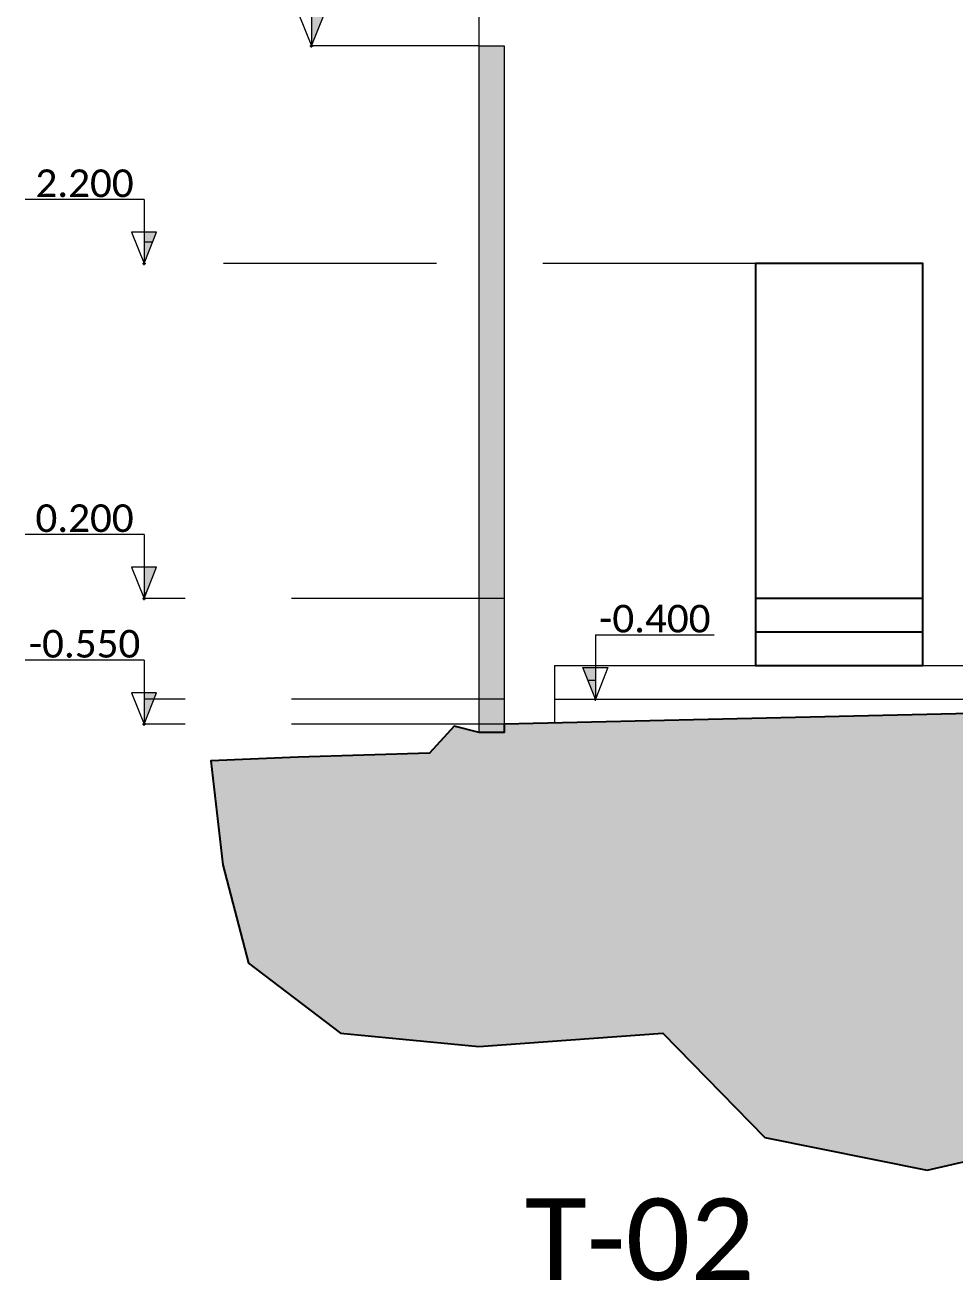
# Model space of a CAD drawing. Header units: metres. Extents: x -197 to 1099, y -24 to 14.
# Drawn here: x 645 to 650.55, y -3.87 to 3.62 of the extents above; entities that cross this region are included whole.
import ezdxf
from ezdxf.enums import TextEntityAlignment as Align

# ---------------------------------------------------------------- set-up
doc = ezdxf.new("R2010")
doc.units = ezdxf.units.M
doc.header["$LTSCALE"] = 0.001
doc.header["$PDMODE"] = 34
doc.header["$PDSIZE"] = 0.01
doc.linetypes.add('HIDDENX2', pattern=[19.05, 12.7, -6.35])
doc.layers.get('0').update_dxf_attribs({"lineweight": 13, "true_color": 0x000000})
doc.layers.get('Defpoints').update_dxf_attribs({"lineweight": 13, "true_color": 0x000000})
for name, color, linetype, lineweight, true_color in [('Jach-Anotaciones-CalidaddeLínea  0.13', 7, 'Continuous', 13, 0x000000), ('Jach-Anotaciones-Hatch-Lum100%', 7, 'Continuous', 13, 0x000000), ('Jach-Anotaciones-Hatch-Lum80%', 250, 'Continuous', 13, 0x333333), ('JACH-Anotaciones-Textos-Lum75% @ 0.075', 7, 'Continuous', 13, 0x404040), ('JACH-Arq-Lineas-Proyeccion Niveles cortes', 9, 'HIDDENX2', 13, 0x808080), ('JACH-Arq-Muros01-Carga', 7, 'Continuous', 25, 0x000000)]:
    doc.layers.add(name, color=color, linetype=linetype, lineweight=lineweight, true_color=true_color)
doc.layers.add('PDF_Geometry', color=7, linetype='Continuous', true_color=0x4b4b4b)
doc.styles.add('00e-Annotative-Titulos-JACH(6.5mm)', font='calibri.ttf', dxfattribs={"height": 6.5})
doc.styles.add('02a-Calibri-JACH(1.8mm)', font='calibri.ttf', dxfattribs={"height": 2.2})
pattern_1 = [(0, (169.421, 45.032), (0, 6.985), [5.08, -1.905]), (90, (169.421, 45.032), (-6.985, 4e-16), [5.08, -1.905])]

# ---------------------------------------------------------------- blocks, each defined once
blk = doc.blocks.new('*U439')
at = {"lineweight": 0, "ltscale": 100}
h = blk.add_hatch(dxfattribs=at)
h.set_pattern_fill('ANGLE', color=256)
h.set_pattern_definition(pattern_1)
h.paths.add_polyline_path([(0, 2.5), (0, 0), (1, 2.5)])
h = blk.add_hatch(color=256, dxfattribs=at)
h.dxf.hatch_style = 1
h.paths.add_polyline_path([(0, 2.5), (0, 0), (1, 2.5)])
for points in [[(0, 5.099), (-9.466, 5.099)], [(0, 5.099), (0, 1.25)]]:
    blk.add_lwpolyline(points, dxfattribs=at)
for points in [[(0, 0), (1, 2.5), (-1, 2.5)], [(0, 2.5), (0, 0), (1, 2.5)]]:
    blk.add_lwpolyline(points, close=True, dxfattribs=at)
blk.add_point((0, 0), dxfattribs=at)
at = {"lineweight": 0, "ltscale": 100, "style": '02a-Calibri-JACH(1.8mm)'}
blk.add_attdef('ALT', text='', height=2.2, dxfattribs=at).set_placement((-4.733, 6.401), align=Align.MIDDLE_CENTER)
blk = doc.blocks.new('*U445')
at = {"lineweight": 0, "ltscale": 100}
h = blk.add_hatch(dxfattribs=at)
h.set_pattern_fill('ANGLE', color=256)
h.set_pattern_definition(pattern_1)
h.paths.add_polyline_path([(0, 2.5), (0, 0), (1, 2.5)])
h = blk.add_hatch(color=256, dxfattribs=at)
h.dxf.hatch_style = 1
h.paths.add_polyline_path([(0, 2.5), (0, 0), (1, 2.5)])
for points in [[(0, 5.099), (-9.466, 5.099)], [(0, 5.099), (0, 1.25)]]:
    blk.add_lwpolyline(points, dxfattribs=at)
for points in [[(0, 0), (1, 2.5), (-1, 2.5)], [(0, 2.5), (0, 0), (1, 2.5)]]:
    blk.add_lwpolyline(points, close=True, dxfattribs=at)
blk.add_point((0, 0), dxfattribs=at)
at = {"lineweight": 0, "ltscale": 100, "style": '02a-Calibri-JACH(1.8mm)'}
blk.add_attdef('ALT', text='', height=2.2, dxfattribs=at).set_placement((-4.733, 6.401), align=Align.MIDDLE_CENTER)
blk = doc.blocks.new('*U422')
at = {"lineweight": 0, "ltscale": 100}
h = blk.add_hatch(dxfattribs=at)
h.set_pattern_fill('ANGLE', color=256)
h.set_pattern_definition(pattern_1)
h.paths.add_polyline_path([(0, 2.5), (0, 0), (1, 2.5)])
h = blk.add_hatch(color=256, dxfattribs=at)
h.dxf.hatch_style = 1
h.paths.add_polyline_path([(0, 2.5), (0, 0), (1, 2.5)])
for points in [[(0, 5.099), (-9.466, 5.099)], [(0, 5.099), (0, 1.25)]]:
    blk.add_lwpolyline(points, dxfattribs=at)
for points in [[(0, 0), (1, 2.5), (-1, 2.5)], [(0, 2.5), (0, 0), (1, 2.5)]]:
    blk.add_lwpolyline(points, close=True, dxfattribs=at)
blk.add_point((0, 0), dxfattribs=at)
at = {"lineweight": 0, "ltscale": 100, "style": '02a-Calibri-JACH(1.8mm)'}
blk.add_attdef('ALT', text='', height=2.2, dxfattribs=at).set_placement((-4.733, 6.401), align=Align.MIDDLE_CENTER)
blk = doc.blocks.new('*U460')
at = {"lineweight": 0, "ltscale": 100}
h = blk.add_hatch(dxfattribs=at)
h.set_pattern_fill('ANGLE', color=256)
h.set_pattern_definition(pattern_1)
h.paths.add_polyline_path([(0, 2.5), (0, 0), (1, 2.5)])
h = blk.add_hatch(color=256, dxfattribs=at)
h.dxf.hatch_style = 1
h.paths.add_polyline_path([(0, 2.5), (0, 0), (1, 2.5)])
for points in [[(0, 5.099), (-9.466, 5.099)], [(0, 5.099), (0, 1.25)]]:
    blk.add_lwpolyline(points, dxfattribs=at)
for points in [[(0, 0), (1, 2.5), (-1, 2.5)], [(0, 2.5), (0, 0), (1, 2.5)]]:
    blk.add_lwpolyline(points, close=True, dxfattribs=at)
blk.add_point((0, 0), dxfattribs=at)
at = {"lineweight": 0, "ltscale": 100, "style": '02a-Calibri-JACH(1.8mm)'}
blk.add_attdef('ALT', text='', height=2.2, dxfattribs=at).set_placement((-4.733, 6.401), align=Align.MIDDLE_CENTER)
blk = doc.blocks.new('*U462')
at = {"lineweight": 0, "ltscale": 100}
h = blk.add_hatch(dxfattribs=at)
h.set_pattern_fill('ANGLE', color=256)
h.set_pattern_definition(pattern_1)
h.paths.add_polyline_path([(0, 2.5), (0, 0), (1, 2.5)])
h = blk.add_hatch(color=256, dxfattribs=at)
h.dxf.hatch_style = 1
h.paths.add_polyline_path([(0, 2.5), (0, 0), (1, 2.5)])
for points in [[(0, 5.099), (-9.466, 5.099)], [(0, 5.099), (0, 1.25)]]:
    blk.add_lwpolyline(points, dxfattribs=at)
for points in [[(0, 0), (1, 2.5), (-1, 2.5)], [(0, 2.5), (0, 0), (1, 2.5)]]:
    blk.add_lwpolyline(points, close=True, dxfattribs=at)
blk.add_point((0, 0), dxfattribs=at)
at = {"lineweight": 0, "ltscale": 100, "style": '02a-Calibri-JACH(1.8mm)'}
blk.add_attdef('ALT', text='', height=2.2, dxfattribs=at).set_placement((-4.733, 6.401), align=Align.MIDDLE_CENTER)

msp = doc.modelspace()

# ---------------------------------------------------------------- hatches: boundary and pattern name
at = {"layer": 'Jach-Anotaciones-Hatch-Lum100%', "ltscale": 100}
h = msp.add_hatch(color=256, dxfattribs=at)
h.dxf.hatch_style = 1
h.paths.add_polyline_path([(647.71041, 3.5), (647.86037, 3.5), (647.86037, -0.6), (647.71041, -0.6)])
at = {"layer": 'Jach-Anotaciones-Hatch-Lum80%', "ltscale": 100}
h = msp.add_hatch(dxfattribs=at)
h.set_pattern_fill('EARTH', color=256, scale=0.03, angle=45, double=1)
h.set_pattern_definition([(45, (1047.74905, 0), (0, 0.26940768), [0.1905, -0.1905]), (45, (1047.69854, 0.05051), (0, 0.26940768), [0.1905, -0.1905]), (45, (1047.64803, 0.10103), (0, 0.26940768), [0.1905, -0.1905]), (135, (1047.64803, 0.1347), (-0.26940768, 0), [0.1905, -0.1905]), (135, (1047.69854, 0.18522), (-0.26940768, 0), [0.1905, -0.1905]), (135, (1047.74905, 0.23573), (-0.26940768, 0), [0.1905, -0.1905])])
h.paths.add_polyline_path([(669.0894, -0.025), (668.30037, -0.025), (668.30037, -0.1046), (668.20002, -0.1103), (668.20072, -0.20629), (664.03537, -0.23472), (664.03537, -0.28745), (663.93537, -0.28745), (663.93537, -0.09487), (663.78537, -0.09651), (663.78537, -1.25001), (661.26037, -1.25001), (661.26037, -1.65), (656.46037, -1.65), (656.46037, -0.1), (656.31037, -0.1), (656.31037, -0.35821), (656.21037, -0.35821), (647.86037, -0.55), (647.86037, -0.6), (647.71041, -0.6), (647.56206, -0.56181), (647.41372, -0.72363), (646.63013, -0.7476), (646.10917, -0.76889), (646.18152, -1.39077), (646.33347, -1.97649), (646.88338, -2.3959), (647.70823, -2.47544), (648.80805, -2.3959), (649.41583, -3.01778), (650.38541, -3.21302), (651.48521, -2.95993), (652.38243, -2.38144), (653.44606, -2.30189), (653.78471, -2.10638), (654.38365, -2.78668), (655.74394, -3.22055), (656.38791, -2.91684), (657.2996, -2.44682), (658.06657, -2.54805), (658.83354, -2.9313), (659.89717, -3.02531), (660.83418, -3.15603), (661.41303, -2.88125), (661.87611, -2.54138), (662.53455, -2.23044), (663.43177, -2.1509), (664.10468, -2.23768), (665.25514, -2.46907), (665.62415, -2.90528), (669.36876, -2.91325), (670.0055, -1.1957), (670.30939, -0.89922), (670.43963, -0.45812), (670.26847, -0.3593), (669.97655, -0.28457), (669.62944, -0.48497), (669.31811, -0.48497), (669.23936, -0.4), (669.0894, -0.4)])

# ---------------------------------------------------------------- linework, layer by layer
at = {"layer": 'Jach-Anotaciones-CalidaddeLínea  0.13', "ltscale": 100}
for points in [[(647.71041, 0.2), (647.71041, 6.6), (652.01181, 6.6), (652.01181, 0.2)], [(648.16037, -0.2), (654.43541, -0.2)], [(648.16037, -0.2), (648.16037, -0.54371)], [(648.16037, -0.4), (654.43541, -0.4)]]:
    msp.add_lwpolyline(points, dxfattribs=at)
msp.add_lwpolyline([(647.71041, 3.5), (647.86037, 3.5), (647.86037, -0.6), (647.71041, -0.6)], close=True, dxfattribs=at)
at = {"layer": 'JACH-Arq-Lineas-Proyeccion Niveles cortes', "ltscale": 100}
for points in [[(647.71041, 3.5), (646.71041, 3.5)], [(649.36041, 2.2), (645.71041, 2.2)], [(647.86037, 0.2), (645.71041, 0.2)], [(647.86037, -0.4), (645.71041, -0.4)], [(647.86037, -0.55), (645.71041, -0.55)]]:
    msp.add_lwpolyline(points, dxfattribs=at)
at = {"layer": 'JACH-Arq-Muros01-Carga', "ltscale": 100}
msp.add_lwpolyline([(649.36041, -0.2), (650.36041, -0.2), (650.36041, 2.2), (649.36041, 2.2)], close=True, dxfattribs=at)
for points in [[(650.36041, 0.2), (649.36041, 0.2)], [(650.36041, 0), (649.36041, 0)]]:
    msp.add_lwpolyline(points, dxfattribs=at)
at = {"layer": 'PDF_Geometry', "ltscale": 100}
msp.add_lwpolyline([(656.21037, -0.35821), (647.86037, -0.55), (647.86037, -0.6), (647.71041, -0.6), (647.56206, -0.56181), (647.41372, -0.72363), (646.63013, -0.7476), (646.10917, -0.76889), (646.18152, -1.39077), (646.33347, -1.97649), (646.88338, -2.3959), (647.70823, -2.47544), (648.80805, -2.3959), (649.41583, -3.01778), (650.38541, -3.21302), (651.48521, -2.95993)], dxfattribs=at)

# ---------------------------------------------------------------- block references
at = {"layer": 'JACH-Anotaciones-Textos-Lum75% @ 0.075', "ltscale": 100, "xscale": 0.075, "yscale": 0.075, "zscale": 0.075}
for name, p, values in [('*U462', (646.71041, 3.5), {'ALT': '3.500'}), ('*U460', (645.71041, 2.2), {'ALT': '2.200'}), ('*U445', (645.71041, 0.2), {'ALT': '0.200'}), ('*U439', (645.71041, -0.55), {'ALT': '-0.550'})]:
    msp.add_blockref(name, p, dxfattribs=at).add_auto_attribs(values)
at = {"layer": 'JACH-Anotaciones-Textos-Lum75% @ 0.075', "ltscale": 100}
ref = msp.add_blockref('*U422', (648.40497, -0.4), dxfattribs=dict(at, xscale=-0.075, yscale=0.075, zscale=0.075))
ref.add_attrib('ALT', '-0.400', dxfattribs={"layer": '0', "lineweight": 0, "ltscale": 100, "height": 0.165, "style": '02a-Calibri-JACH(1.8mm)'}).set_placement((648.75993, 0.08006), align=Align.MIDDLE_CENTER)

# ---------------------------------------------------------------- texts
at = {"layer": 'Defpoints', "color": 1, "ltscale": 100, "style": '00e-Annotative-Titulos-JACH(6.5mm)'}
msp.add_text('T-02', height=0.4875, dxfattribs=at).set_placement((648.66989, -3.62572), align=Align.MIDDLE_CENTER)

doc.saveas('drawing.dxf')
